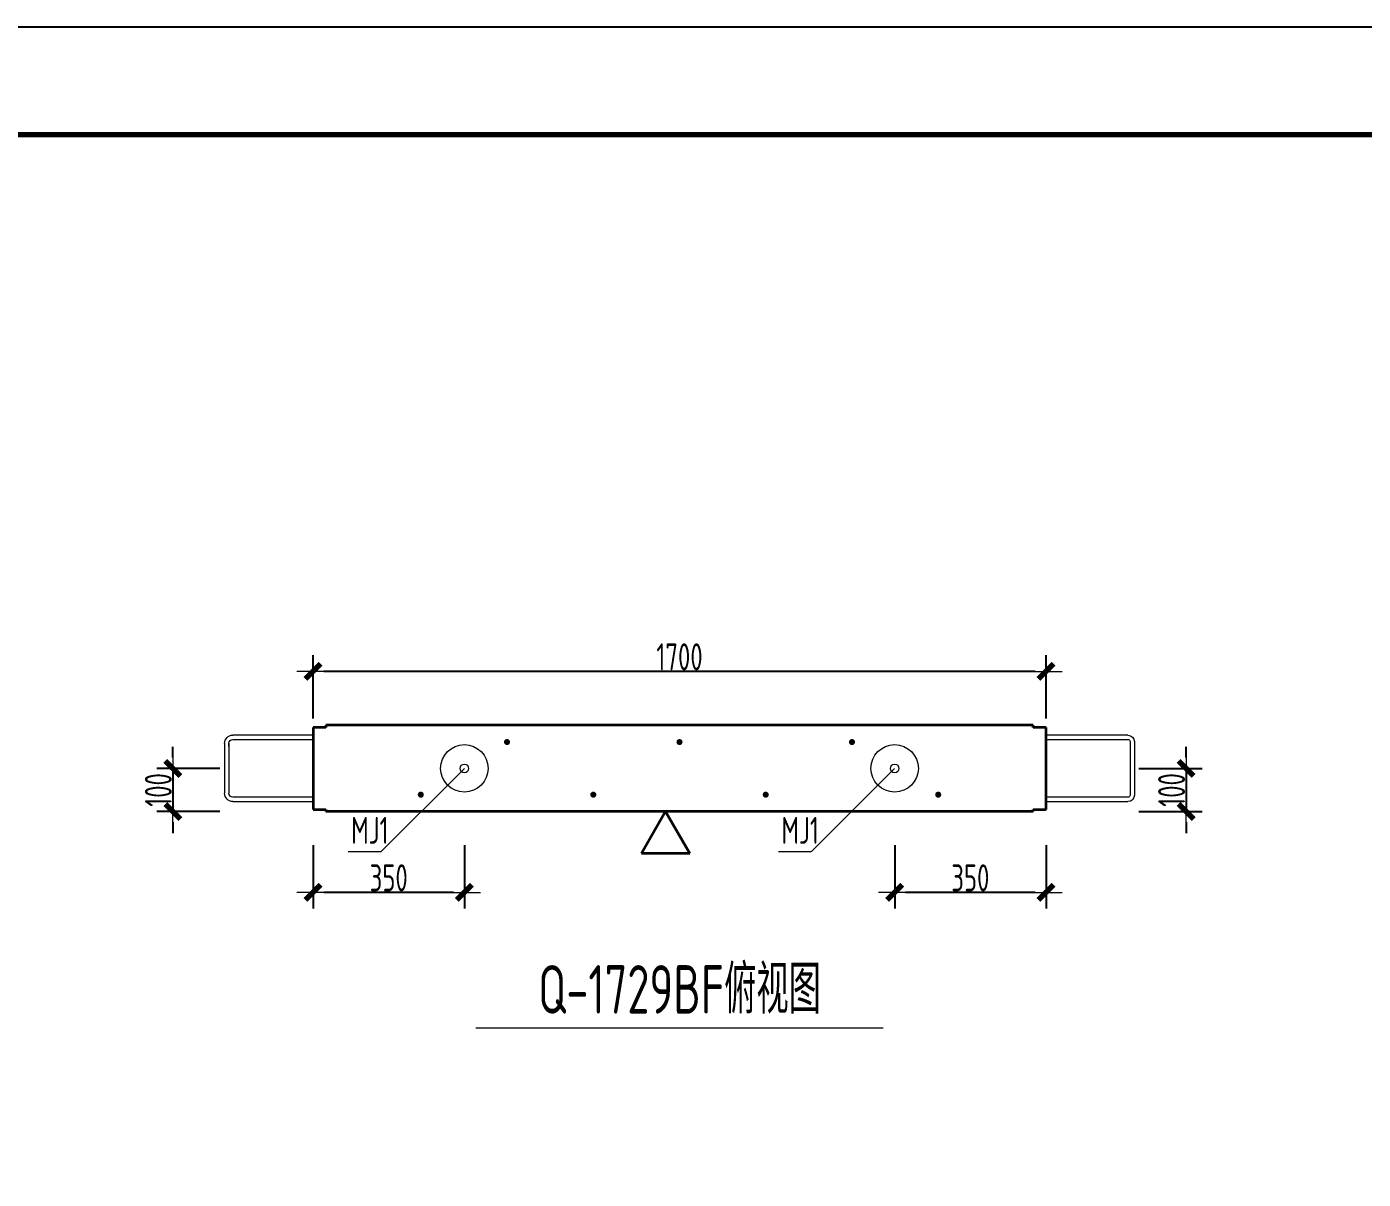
# Model space of a CAD drawing. Extents: x -85320 to 1679916, y -1321939 to 627.
# Drawn here: x 1052996 to 1065395, y -1155563 to -1144872 of the extents above; entities that cross this region are included whole.
import ezdxf
from ezdxf.enums import TextEntityAlignment as Align

# ---------------------------------------------------------------- set-up
doc = ezdxf.new("R2010")
doc.units = 0
doc.header["$LTSCALE"] = 1000
for name, color, linetype in [('BORDER', 7, 'Continuous'), ('打印线框', 7, 'Continuous'), ('拉模', 7, 'Continuous')]:
    doc.layers.add(name, color=color, linetype=linetype)
for name, color, linetype, lineweight in [('直线', 7, 'Continuous', 18), ('预制墙图名', 7, 'Continuous', 18), ('预制墙埋件', 8, 'Continuous', 18), ('预制墙墙身水平筋', 130, 'Continuous', 18), ('预制墙墙身纵向受力筋', 1, 'Continuous', 18), ('预制墙详图标注', 3, 'Continuous', 18), ('预制墙详图轮廓', 3, 'Continuous', 35)]:
    doc.layers.add(name, color=color, linetype=linetype, lineweight=lineweight)
doc.styles.add('样式 1', font='yjkeng.shx', dxfattribs={"width": 0.7, "bigfont": 'yjkchn.shx'})
doc.styles.add('样式 2', font='yjkeng.shx', dxfattribs={"width": 0.7, "bigfont": 'yjkchn.shx'})
doc.dimstyles.new('盈建科结构', dxfattribs={"dimscale": 100, "dimtxt": 2.5, "dimasz": 1, "dimexe": 1.5, "dimexo": 0.625, "dimgap": 0.1, "dimtad": 1, "dimdec": 0, "dimrnd": 1, "dimzin": 0, "dimdsep": 46, "dimtxsty": '样式 1', "dimblk": '_yjkbk', "dimblk1": 'ARCHTICK', "dimblk2": 'ARCHTICK', "dimcen": 0.09, "dimadec": 0, "dimazin": 0, "dimtfac": 1, "dimtdec": 4, "dimtix": 1, "dimtmove": 2, "dimatfit": 3, "dimfxl": 1, "dimtolj": 1, "dimtzin": 0, "dimarcsym": 0})

# ---------------------------------------------------------------- blocks, each defined once
blk = doc.blocks.new('_yjkbk')
blk.add_line((-1, 0), (1.5, 0))
blk.add_lwpolyline([(-0.7, -0.7, 0.5, 0.5, 0), (0.7, 0.7, 0.5, 0.5, 0)], format="xyseb")
blk = doc.blocks.new('*D4288')
at = {"layer": 'Defpoints', "color": 0, "transparency": 16777216}
for p in [(1063252, -1151752), (1063252, -1152152), (1063752, -1152152)]:
    blk.add_point(p, dxfattribs=at)
at = {"layer": '预制墙详图标注', "color": 0, "lineweight": -2, "transparency": 16777216}
for p, q in [((1063752, -1151652), (1063752, -1151552)), ((1063314, -1151752), (1063902, -1151752)), ((1063752, -1151752), (1063752, -1152152)), ((1063314, -1152152), (1063902, -1152152)), ((1063752, -1152252), (1063752, -1152352))]:
    blk.add_line(p, q, dxfattribs=at)
at = {"layer": '预制墙详图标注', "color": 0, "lineweight": -2, "transparency": 16777216, "xscale": 100, "yscale": 100, "zscale": 100}
for p, rotation in [((1063752, -1151752), 270), ((1063752, -1152152), 90)]:
    blk.add_blockref('_yjkbk', p, dxfattribs=dict(at, rotation=rotation))
at = {"layer": '预制墙详图标注', "color": 0, "transparency": 16777216, "insert": (1063742, -1151952), "char_height": 250, "attachment_point": 8, "rotation": 90, "style": '样式 1'}
blk.add_mtext('\\A1;100', dxfattribs=at)
blk = doc.blocks.new('_ArchTick')
at = {"color": 0, "linetype": 'ByBlock', "const_width": 0.4}
blk.add_lwpolyline([(-0.5, -0.5), (0.5, 0.5)], dxfattribs=at)
blk = doc.blocks.new('*D4289')
at = {"layer": 'Defpoints', "color": 0, "transparency": 16777216}
for p in [(1054852, -1151752), (1054352, -1152152), (1054852, -1152152)]:
    blk.add_point(p, dxfattribs=at)
at = {"layer": '预制墙详图标注', "color": 0, "lineweight": -2, "transparency": 16777216}
for p, q in [((1054352, -1151652), (1054352, -1151552)), ((1054789, -1151752), (1054202, -1151752)), ((1054352, -1151752), (1054352, -1152152)), ((1054789, -1152152), (1054202, -1152152)), ((1054352, -1152252), (1054352, -1152352))]:
    blk.add_line(p, q, dxfattribs=at)
at = {"layer": '预制墙详图标注', "color": 0, "lineweight": -2, "transparency": 16777216, "xscale": 100, "yscale": 100, "zscale": 100}
for p, rotation in [((1054352, -1151752), 270), ((1054352, -1152152), 90)]:
    blk.add_blockref('_yjkbk', p, dxfattribs=dict(at, rotation=rotation))
at = {"layer": '预制墙详图标注', "color": 0, "transparency": 16777216, "insert": (1054342, -1151952), "char_height": 250, "attachment_point": 8, "rotation": 90, "style": '样式 1'}
blk.add_mtext('\\A1;100', dxfattribs=at)
blk = doc.blocks.new('*D4290')
at = {"layer": 'Defpoints', "color": 0, "transparency": 16777216}
for p in [(1061048, -1152402), (1062452, -1152402), (1061048, -1152902)]:
    blk.add_point(p, dxfattribs=at)
at = {"layer": '预制墙详图标注', "color": 0, "lineweight": -2, "transparency": 16777216}
for p, q in [((1061048, -1152464), (1061048, -1153052)), ((1062452, -1152464), (1062452, -1153052)), ((1062352, -1152902), (1061148, -1152902))]:
    blk.add_line(p, q, dxfattribs=at)
at = {"layer": '预制墙详图标注', "color": 0, "lineweight": -2, "transparency": 16777216, "xscale": 100, "yscale": 100, "zscale": 100, "rotation": 180}
blk.add_blockref('_yjkbk', (1061048, -1152902), dxfattribs=at)
at = {"layer": '预制墙详图标注', "color": 0, "lineweight": -2, "transparency": 16777216, "xscale": 100, "yscale": 100, "zscale": 100}
blk.add_blockref('_yjkbk', (1062452, -1152902), dxfattribs=at)
at = {"layer": '预制墙详图标注', "color": 0, "transparency": 16777216, "insert": (1061750, -1152892), "char_height": 250, "attachment_point": 8, "style": '样式 1'}
blk.add_mtext('\\A1;350', dxfattribs=at)
blk = doc.blocks.new('*D4291')
at = {"layer": 'Defpoints', "color": 0, "transparency": 16777216}
for p in [(1055652, -1152402), (1057056, -1152402), (1055652, -1152902)]:
    blk.add_point(p, dxfattribs=at)
at = {"layer": '预制墙详图标注', "color": 0, "lineweight": -2, "transparency": 16777216}
for p, q in [((1055652, -1152464), (1055652, -1153052)), ((1057056, -1152464), (1057056, -1153052)), ((1056956, -1152902), (1055752, -1152902))]:
    blk.add_line(p, q, dxfattribs=at)
at = {"layer": '预制墙详图标注', "color": 0, "lineweight": -2, "transparency": 16777216, "xscale": 100, "yscale": 100, "zscale": 100, "rotation": 180}
blk.add_blockref('_yjkbk', (1055652, -1152902), dxfattribs=at)
at = {"layer": '预制墙详图标注', "color": 0, "lineweight": -2, "transparency": 16777216, "xscale": 100, "yscale": 100, "zscale": 100}
blk.add_blockref('_yjkbk', (1057056, -1152902), dxfattribs=at)
at = {"layer": '预制墙详图标注', "color": 0, "transparency": 16777216, "insert": (1056354, -1152892), "char_height": 250, "attachment_point": 8, "style": '样式 1'}
blk.add_mtext('\\A1;350', dxfattribs=at)
blk = doc.blocks.new('*D4292')
at = {"layer": 'Defpoints', "color": 0, "transparency": 16777216}
for p in [(1055652, -1150852), (1055652, -1151352), (1062452, -1151352)]:
    blk.add_point(p, dxfattribs=at)
at = {"layer": '预制墙详图标注', "color": 0, "lineweight": -2, "transparency": 16777216}
for p, q in [((1055652, -1151289), (1055652, -1150702)), ((1062452, -1151289), (1062452, -1150702)), ((1062352, -1150852), (1055752, -1150852))]:
    blk.add_line(p, q, dxfattribs=at)
at = {"layer": '预制墙详图标注', "color": 0, "lineweight": -2, "transparency": 16777216, "xscale": 100, "yscale": 100, "zscale": 100, "rotation": 180}
blk.add_blockref('_yjkbk', (1055652, -1150852), dxfattribs=at)
at = {"layer": '预制墙详图标注', "color": 0, "lineweight": -2, "transparency": 16777216, "xscale": 100, "yscale": 100, "zscale": 100}
blk.add_blockref('_yjkbk', (1062452, -1150852), dxfattribs=at)
at = {"layer": '预制墙详图标注', "color": 0, "transparency": 16777216, "insert": (1059052, -1150842), "char_height": 250, "attachment_point": 8, "style": '样式 1'}
blk.add_mtext('\\A1;1700', dxfattribs=at)
blk = doc.blocks.new('图框1')
at = {"layer": 'BORDER', "const_width": 50}
blk.add_lwpolyline([(1377779, -823089), (1377779, -783089), (1433679, -783089), (1433679, -823089)], close=True, dxfattribs=at)
blk = doc.blocks.new('闭口左')
at = {"layer": '预制墙墙身水平筋', "lineweight": 18}
for p, q in [((1032954, -832443), (1033714, -832443)), ((1032954, -832443), (1033714, -832443)), ((1032954, -832443), (1033714, -832443)), ((1032954, -832443), (1033714, -832443)), ((1032954, -832443), (1033714, -832443)), ((1032954, -832443), (1033714, -832443)), ((1032954, -832443), (1033714, -832443)), ((1032954, -832443), (1033714, -832443)), ((1032954, -832443), (1033714, -832443)), ((1032954, -832443), (1033714, -832443)), ((1032954, -832443), (1033714, -832443)), ((1032954, -832443), (1033714, -832443)), ((1032954, -832443), (1033714, -832443)), ((1032954, -832443), (1033714, -832443)), ((1032954, -832443), (1033714, -832443)), ((1033714, -832483), (1032954, -832483)), ((1033714, -832483), (1032954, -832483)), ((1033714, -832483), (1032954, -832483)), ((1033714, -832483), (1032954, -832483)), ((1033714, -832483), (1032954, -832483)), ((1033714, -832483), (1032954, -832483)), ((1033714, -832483), (1032954, -832483)), ((1033714, -832483), (1032954, -832483)), ((1033714, -832483), (1032954, -832483)), ((1033714, -832483), (1032954, -832483)), ((1033714, -832483), (1032954, -832483)), ((1033714, -832483), (1032954, -832483)), ((1033714, -832483), (1032954, -832483)), ((1033714, -832483), (1032954, -832483)), ((1033714, -832483), (1032954, -832483)), ((1032954, -833019), (1033714, -833019)), ((1033714, -833059), (1032954, -833059))]:
    blk.add_line(p, q, dxfattribs=at)
at = {"layer": '预制墙墙身水平筋', "color": 4}
for p, q in [((1032894, -832503), (1032894, -832999)), ((1032934, -832503), (1032934, -832999))]:
    blk.add_line(p, q, dxfattribs=at)
at = {"layer": '预制墙墙身水平筋', "lineweight": 18}
for centre, radius, start, end in [((1032954, -832503), 60, 90, 180), ((1032954, -832503), 60, 90, 180), ((1032954, -832503), 60, 90, 180), ((1032954, -832503), 60, 90, 180), ((1032954, -832503), 60, 90, 180), ((1032954, -832503), 60, 90, 180), ((1032954, -832503), 60, 90, 180), ((1032954, -832503), 60, 90, 180), ((1032954, -832503), 60, 90, 180), ((1032954, -832503), 60, 90, 180), ((1032954, -832503), 60, 90, 180), ((1032954, -832503), 60, 90, 180), ((1032954, -832503), 60, 90, 180), ((1032954, -832503), 60, 90, 180), ((1032954, -832503), 20, 90, 180), ((1032954, -832503), 20, 90, 180), ((1032954, -832503), 20, 90, 180), ((1032954, -832503), 20, 90, 180), ((1032954, -832503), 20, 90, 180), ((1032954, -832503), 20, 90, 180), ((1032954, -832503), 20, 90, 180), ((1032954, -832503), 20, 90, 180), ((1032954, -832503), 20, 90, 180), ((1032954, -832503), 20, 90, 180), ((1032954, -832503), 20, 90, 180), ((1032954, -832503), 20, 90, 180), ((1032954, -832503), 20, 90, 180), ((1032954, -832503), 20, 90, 180), ((1032954, -832999), 60, 180, 270), ((1032954, -832999), 20, 180, 270)]:
    blk.add_arc(centre, radius, start, end, dxfattribs=at)
blk = doc.blocks.new('闭口右')
at = {"layer": '预制墙墙身水平筋', "lineweight": 18}
for p, q in [((1039314, -832443), (1040058, -832443)), ((1039314, -832443), (1040058, -832443)), ((1039314, -832443), (1040058, -832443)), ((1039314, -832443), (1040058, -832443)), ((1039314, -832443), (1040058, -832443)), ((1039314, -832443), (1040058, -832443)), ((1039314, -832443), (1040058, -832443)), ((1039314, -832443), (1040058, -832443)), ((1039314, -832443), (1040058, -832443)), ((1039314, -832443), (1040058, -832443)), ((1039314, -832443), (1040058, -832443)), ((1039314, -832443), (1040058, -832443)), ((1039314, -832443), (1040058, -832443)), ((1039314, -832443), (1040058, -832443)), ((1039314, -832443), (1040058, -832443)), ((1040058, -832483), (1039314, -832483)), ((1040058, -832483), (1039314, -832483)), ((1040058, -832483), (1039314, -832483)), ((1040058, -832483), (1039314, -832483)), ((1040058, -832483), (1039314, -832483)), ((1040058, -832483), (1039314, -832483)), ((1040058, -832483), (1039314, -832483)), ((1040058, -832483), (1039314, -832483)), ((1040058, -832483), (1039314, -832483)), ((1040058, -832483), (1039314, -832483)), ((1040058, -832483), (1039314, -832483)), ((1040058, -832483), (1039314, -832483)), ((1040058, -832483), (1039314, -832483)), ((1040058, -832483), (1039314, -832483)), ((1040058, -832483), (1039314, -832483)), ((1040094, -832548), (1040094, -832519)), ((1040094, -832548), (1040094, -832519)), ((1040094, -832548), (1040094, -832519)), ((1040094, -832548), (1040094, -832519)), ((1040094, -832548), (1040094, -832519)), ((1040094, -832548), (1040094, -832519)), ((1040094, -832548), (1040094, -832519)), ((1040094, -832548), (1040094, -832519)), ((1040094, -832548), (1040094, -832519)), ((1040094, -832548), (1040094, -832519)), ((1040094, -832548), (1040094, -832519)), ((1040094, -832548), (1040094, -832519)), ((1040094, -832548), (1040094, -832519)), ((1040094, -832548), (1040094, -832519)), ((1040094, -832548), (1040094, -832519)), ((1040134, -832519), (1040134, -832548)), ((1040134, -832519), (1040134, -832548)), ((1040134, -832519), (1040134, -832548)), ((1040134, -832519), (1040134, -832548)), ((1040134, -832519), (1040134, -832548)), ((1040134, -832519), (1040134, -832548)), ((1040134, -832519), (1040134, -832548)), ((1040134, -832519), (1040134, -832548)), ((1040134, -832519), (1040134, -832548)), ((1040134, -832519), (1040134, -832548)), ((1040134, -832519), (1040134, -832548)), ((1040134, -832519), (1040134, -832548)), ((1040134, -832519), (1040134, -832548)), ((1040134, -832519), (1040134, -832548)), ((1040134, -832519), (1040134, -832548)), ((1039314, -833019), (1040058, -833019)), ((1039314, -833019), (1040058, -833019)), ((1039314, -833019), (1040058, -833019)), ((1039314, -833019), (1040058, -833019)), ((1039314, -833019), (1040058, -833019)), ((1039314, -833019), (1040058, -833019)), ((1039314, -833019), (1040058, -833019)), ((1039314, -833019), (1040058, -833019)), ((1039314, -833019), (1040058, -833019)), ((1039314, -833019), (1040058, -833019)), ((1039314, -833019), (1040058, -833019)), ((1039314, -833019), (1040058, -833019)), ((1039314, -833019), (1040058, -833019)), ((1039314, -833019), (1040058, -833019)), ((1039314, -833019), (1040058, -833019)), ((1040058, -833059), (1039314, -833059))]:
    blk.add_line(p, q, dxfattribs=at)
at = {"layer": '预制墙墙身水平筋', "color": 4}
for p, q in [((1040094, -832519), (1040094, -832982)), ((1040134, -832519), (1040134, -832982))]:
    blk.add_line(p, q, dxfattribs=at)
at = {"layer": '预制墙墙身水平筋', "lineweight": 18}
for centre, radius, start, end in [((1040058, -832519), 76.6, 360, 90), ((1040058, -832519), 76.6, 360, 90), ((1040058, -832519), 76.6, 360, 90), ((1040058, -832519), 76.6, 360, 90), ((1040058, -832519), 76.6, 360, 90), ((1040058, -832519), 76.6, 360, 90), ((1040058, -832519), 76.6, 360, 90), ((1040058, -832519), 76.6, 360, 90), ((1040058, -832519), 76.6, 360, 90), ((1040058, -832519), 76.6, 360, 90), ((1040058, -832519), 76.6, 360, 90), ((1040058, -832519), 76.6, 360, 90), ((1040058, -832519), 76.6, 360, 90), ((1040058, -832519), 76.6, 360, 90), ((1040058, -832519), 36.6, 360, 90), ((1040058, -832519), 36.6, 360, 90), ((1040058, -832519), 36.6, 360, 90), ((1040058, -832519), 36.6, 360, 90), ((1040058, -832519), 36.6, 360, 90), ((1040058, -832519), 36.6, 360, 90), ((1040058, -832519), 36.6, 360, 90), ((1040058, -832519), 36.6, 360, 90), ((1040058, -832519), 36.6, 360, 90), ((1040058, -832519), 36.6, 360, 90), ((1040058, -832519), 36.6, 360, 90), ((1040058, -832519), 36.6, 360, 90), ((1040058, -832519), 36.6, 360, 90), ((1040058, -832519), 36.6, 360, 90), ((1040058, -832982), 36.6, 270, 0), ((1040058, -832982), 76.6, 270, 0), ((1040058, -832982), 36.6, 270, 0), ((1040058, -832982), 76.6, 270, 0), ((1040058, -832982), 36.6, 270, 0), ((1040058, -832982), 76.6, 270, 0), ((1040058, -832982), 36.6, 270, 0), ((1040058, -832982), 76.6, 270, 0), ((1040058, -832982), 36.6, 270, 0), ((1040058, -832982), 76.6, 270, 0), ((1040058, -832982), 36.6, 270, 0), ((1040058, -832982), 76.6, 270, 0), ((1040058, -832982), 36.6, 270, 0), ((1040058, -832982), 76.6, 270, 0), ((1040058, -832982), 36.6, 270, 0), ((1040058, -832982), 76.6, 270, 0), ((1040058, -832982), 36.6, 270, 0), ((1040058, -832982), 76.6, 270, 0), ((1040058, -832982), 36.6, 270, 0), ((1040058, -832982), 76.6, 270, 0), ((1040058, -832982), 36.6, 270, 0), ((1040058, -832982), 76.6, 270, 0), ((1040058, -832982), 36.6, 270, 0), ((1040058, -832982), 76.6, 270, 0), ((1040058, -832982), 36.6, 270, 0), ((1040058, -832982), 76.6, 270, 0), ((1040058, -832982), 36.6, 270, 0), ((1040058, -832982), 76.6, 270, 0)]:
    blk.add_arc(centre, radius, start, end, dxfattribs=at)

msp = doc.modelspace()

# ---------------------------------------------------------------- linework, layer by layer
at = {"layer": '打印线框', "color": 1}
msp.add_lwpolyline([(1023539.777, -1186871.679), (1023539.777, -1144871.679), (1082939.777, -1144871.679), (1082939.777, -1186871.679)], close=True, dxfattribs=at)
at = {"layer": '直线', "lineweight": 18}
for points in [[(1057055.889, -1151751.566), (1056280.889, -1152526.566), (1055978.004, -1152526.566)], [(1061047.889, -1151751.566), (1060272.889, -1152526.566), (1059970.004, -1152526.566)]]:
    msp.add_lwpolyline(points, dxfattribs=at)
at = {"layer": '预制墙图名', "lineweight": 18}
msp.add_line((1060941.148, -1154161.566), (1057162.629, -1154161.566), dxfattribs=at)
at = {"layer": '预制墙埋件', "lineweight": 18}
for centre, radius in [((1057055.889, -1151751.566), 220), ((1061047.889, -1151751.566), 220), ((1057055.889, -1151751.566), 40), ((1061047.889, -1151751.566), 40)]:
    msp.add_circle(centre, radius, dxfattribs=at)
at = {"layer": '预制墙墙身纵向受力筋', "lineweight": 18, "const_width": 28}
for points in [[(1057437.889, -1151507.566, -1), (1057465.889, -1151507.566, -1)], [(1059037.889, -1151507.566, -1), (1059065.889, -1151507.566, -1)], [(1060637.889, -1151507.566, -1), (1060665.889, -1151507.566, -1)], [(1056637.889, -1151995.566, -1), (1056665.889, -1151995.566, -1)], [(1058237.889, -1151995.566, -1), (1058265.889, -1151995.566, -1)], [(1059837.889, -1151995.566, -1), (1059865.889, -1151995.566, -1)], [(1061437.889, -1151995.566, -1), (1061465.889, -1151995.566, -1)]]:
    msp.add_lwpolyline(points, format="xyb", close=True, dxfattribs=at)
at = {"layer": '预制墙详图标注', "lineweight": 35}
for p, q in [((1058922.889, -1152151.566), (1058697.889, -1152541.277)), ((1058922.889, -1152151.566), (1059147.889, -1152541.277)), ((1059147.889, -1152541.277), (1058697.889, -1152541.277))]:
    msp.add_line(p, q, dxfattribs=at)
at = {"layer": '预制墙详图轮廓', "lineweight": 35}
for p, q in [((1055771.889, -1151371.566), (1055651.889, -1151371.566)), ((1055651.889, -1151371.566), (1055651.889, -1152131.566)), ((1062331.889, -1151351.566), (1055771.889, -1151351.566)), ((1055771.889, -1151351.566), (1055771.889, -1151371.566)), ((1062331.889, -1151371.566), (1062331.889, -1151351.566)), ((1062451.889, -1151371.566), (1062331.889, -1151371.566)), ((1062451.889, -1152131.566), (1062451.889, -1151371.566)), ((1055651.889, -1152131.566), (1055771.889, -1152131.566)), ((1055771.889, -1152131.566), (1055771.889, -1152151.566)), ((1062331.889, -1152151.566), (1062331.889, -1152131.566)), ((1062331.889, -1152131.566), (1062451.889, -1152131.566)), ((1062331.889, -1152151.566), (1055771.889, -1152151.566))]:
    msp.add_line(p, q, dxfattribs=at)

# ---------------------------------------------------------------- block references
at = {"layer": '拉模', "color": 3}
msp.add_blockref('图框1', (-351739.171, -362782.985), dxfattribs=at)
at = {"layer": '预制墙墙身水平筋', "color": 4, "xscale": -1}
for name, p in [('闭口右', (2094966.259, -319000.718)), ('闭口左', (2096166.259, -319000.718))]:
    msp.add_blockref(name, p, dxfattribs=at)

# ---------------------------------------------------------------- texts
at = {"layer": '直线', "linetype": 'Continuous', "style": '样式 1', "width": 0.7}
for p in [(1056353.004, -1152526.566), (1060345.004, -1152526.566)]:
    msp.add_text('MJ1', height=250, dxfattribs=at).set_placement(p, align=Align.BOTTOM_RIGHT)
at = {"layer": '预制墙图名', "linetype": 'Continuous', "style": '样式 2', "width": 0.7}
msp.add_text('Q-1729BF俯视图', height=450, dxfattribs=at).set_placement((1059051.889, -1154161.566), align=Align.BOTTOM_CENTER)

# ---------------------------------------------------------------- dimensions: what is measured, and where the dimension line sits
at = {"layer": '预制墙详图标注'}
for p1, p2, distance, picture, middle in [((1062451.889, -1151351.566), (1055651.889, -1151351.566), -500, '*D4292', (1059051.889, -1150716.566)), ((1054851.889, -1151751.566), (1054851.889, -1152151.566), -500, '*D4289', (1054216.889, -1151951.566)), ((1063251.889, -1151751.566), (1063251.889, -1152151.566), 500, '*D4288', (1063616.889, -1151951.566)), ((1057055.889, -1152401.566), (1055651.889, -1152401.566), 500, '*D4291', (1056353.889, -1152766.566)), ((1062451.889, -1152401.566), (1061047.889, -1152401.566), 500, '*D4290', (1061749.889, -1152766.566))]:
    dim = msp.add_aligned_dim(p1=p1, p2=p2, distance=distance, dimstyle='盈建科结构', override={"dimscale": 100, "dimtxt": 2.5, "dimasz": 1, "dimexe": 1.5, "dimexo": 0.625, "dimgap": 0.1, "dimtad": 1, "dimlfac": 0.25, "dimrnd": 5, "dimdle": 0, "dimtix": 1, "dimfxlon": 0}, dxfattribs=at)
    dim.commit()
    dim.dimension.update_dxf_attribs({"geometry": picture, "text_midpoint": middle})

doc.saveas('drawing.dxf')
